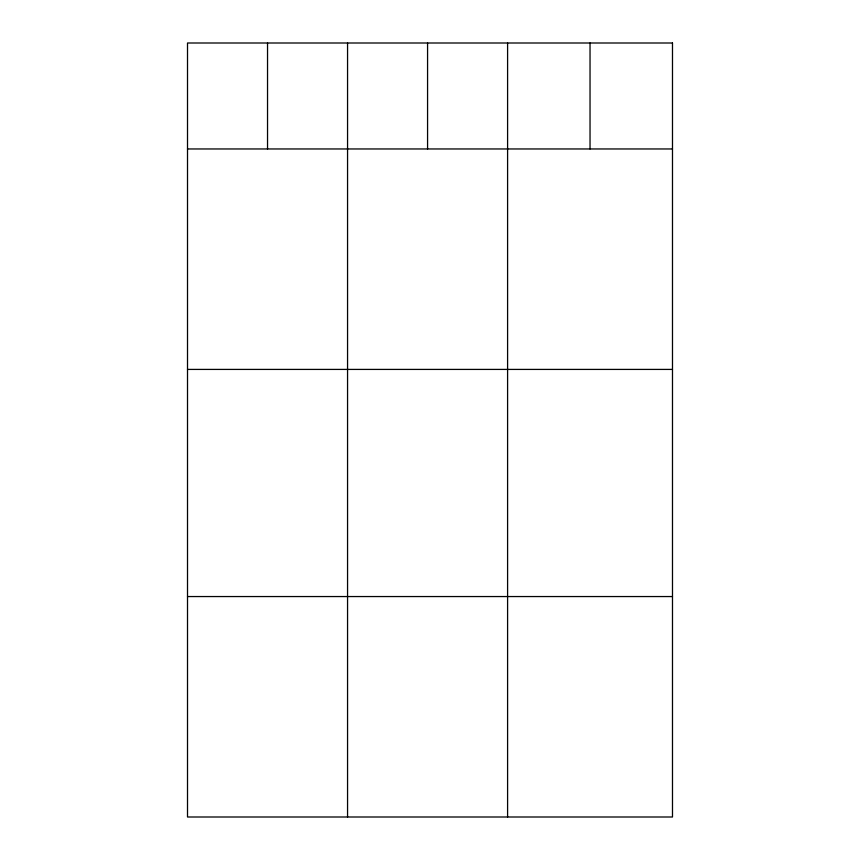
<?xml version="1.0" encoding="UTF-8"?>
<svg xmlns="http://www.w3.org/2000/svg" width="860" height="860" viewBox="0 0 860 860"><rect width="100%" height="100%" fill="white"/><g stroke="black" fill="none" stroke-linecap="round" stroke-linejoin="round"><path stroke-width="1.29" d="M187.512 148.963L672.488 148.963M187.512 369.413L672.488 369.413M187.512 596.55L672.488 596.55M590.035 43L590.035 148.963M507.594 43L507.594 817M427.57 43L427.57 148.963M347.558 43L347.558 817M267.535 43L267.535 148.963M672.488 43L187.512 43L187.512 817L672.488 817L672.488 43"/></g></svg>
